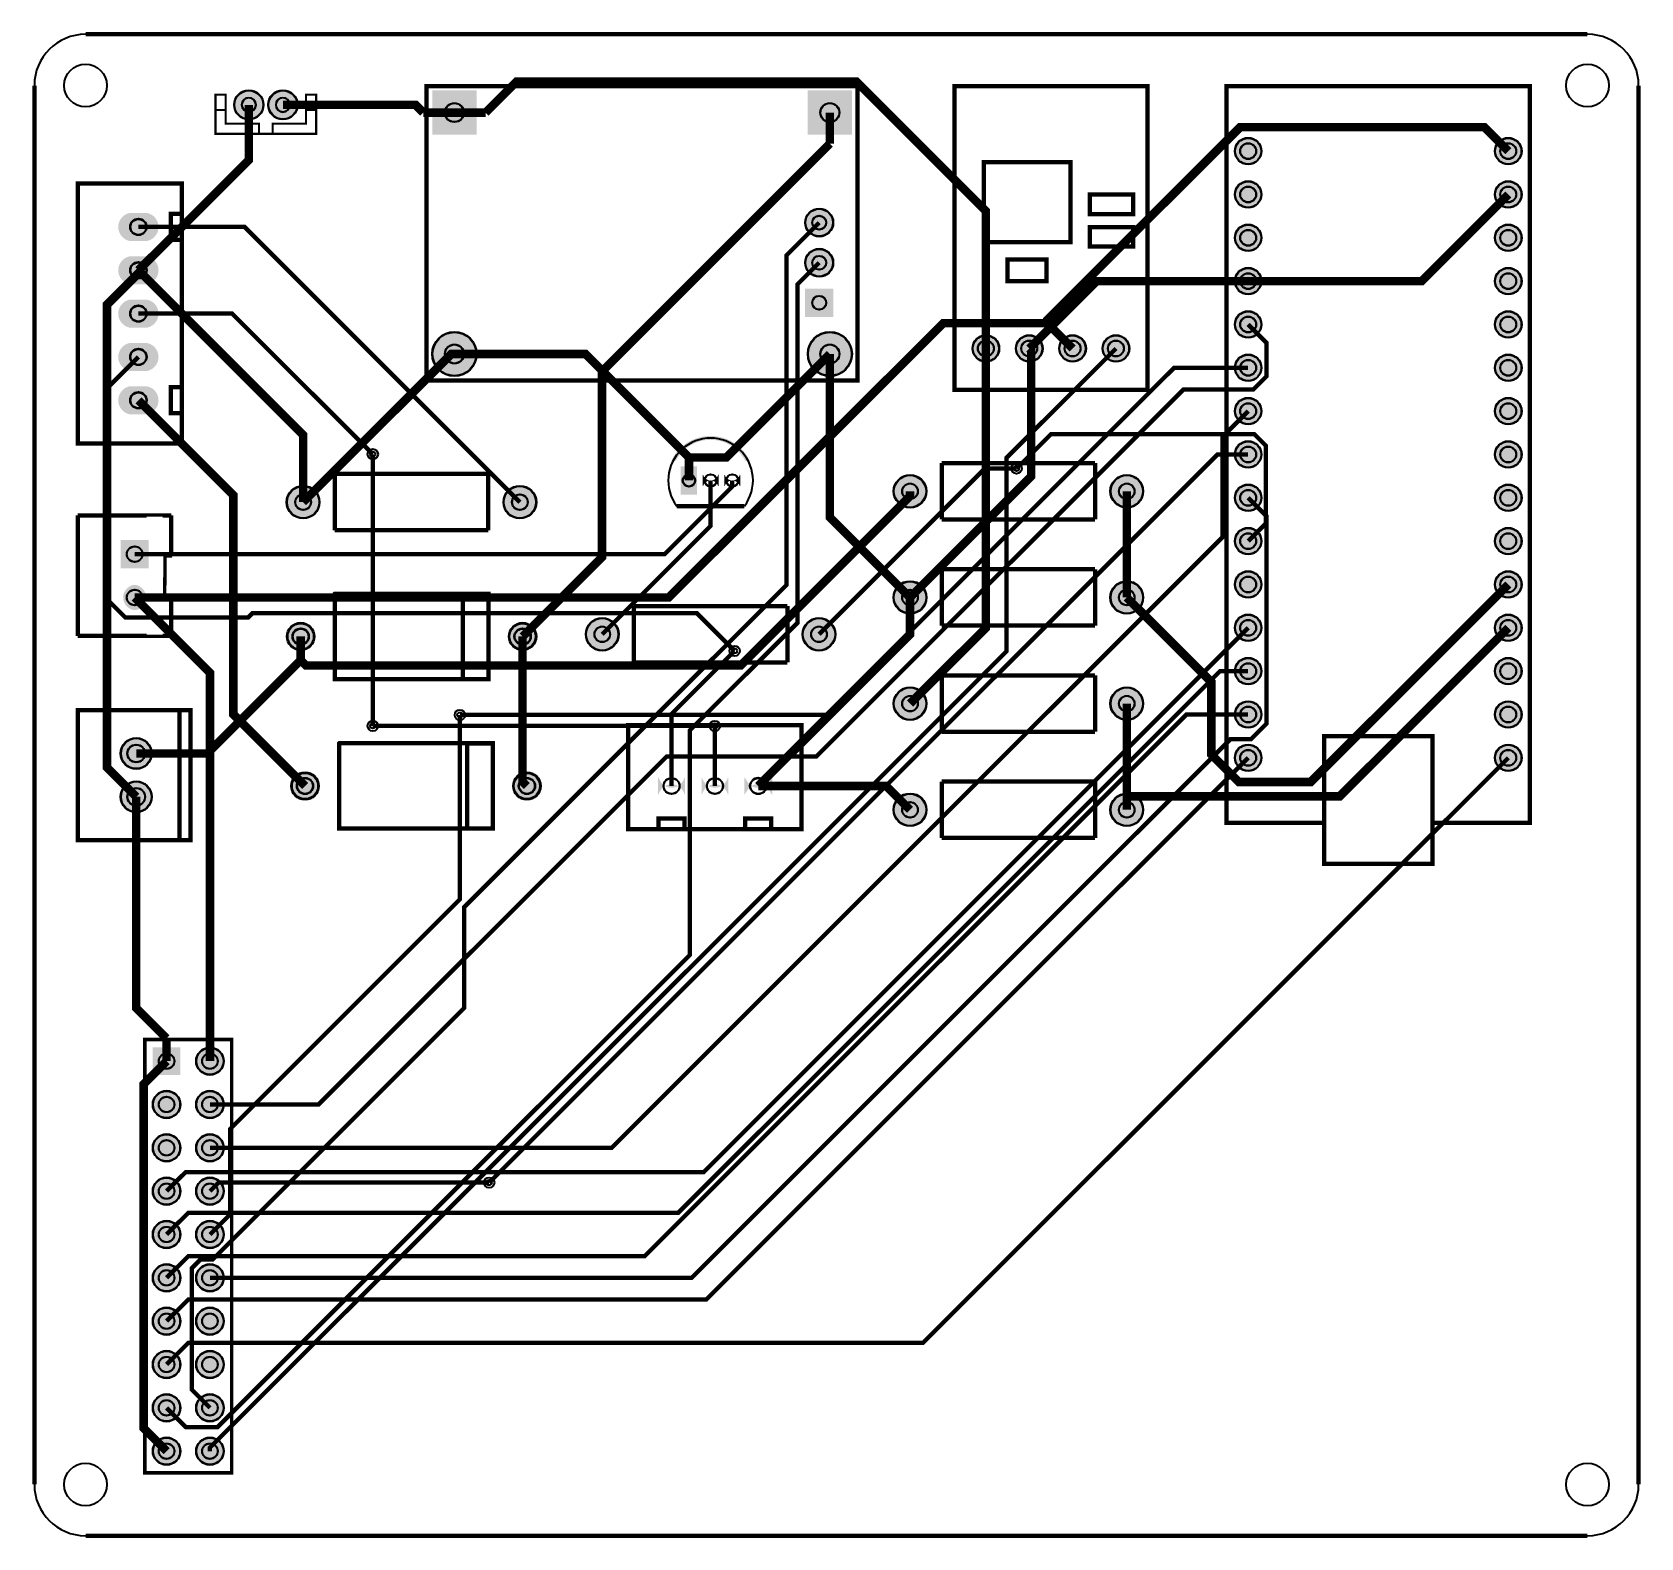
# Model space of a CAD drawing. Header units: millimetres. Extents: x -0.1 to 94.1, y -0.1 to 88.1.
import ezdxf

# ---------------------------------------------------------------- set-up
doc = ezdxf.new("R2010")
doc.units = ezdxf.units.MM
for name, color, linetype, true_color in [('BoardOutLine', 7, 'Continuous', 0xff00ff), ('BottomLayer', 7, 'Continuous', 0x0000ff), ('BottomSolderMaskLayer', 7, 'Continuous', 0xaa00ff), ('Document', 7, 'Continuous', 0xffffff), ('Hole', 7, 'Continuous', 0x222222), ('Multi-Layer', 7, 'Continuous', 0xc0c0c0), ('TopLayer', 7, 'Continuous', 0xff0000), ('TopSilkLayer', 7, 'Continuous', 0xffcc00), ('TopSolderMaskLayer', 7, 'Continuous', 0x800080)]:
    doc.layers.add(name, color=color, linetype=linetype, true_color=true_color)

msp = doc.modelspace()

# ---------------------------------------------------------------- hatches: boundary and pattern name
at = {"layer": 'BottomSolderMaskLayer'}
for points in [[(11.703, 83.866, 1), (13.43, 83.866, 1)], [(13.7, 83.866, 1), (15.427, 83.866, 1)], [(23.312, 84.714), (25.912, 84.714), (25.912, 82.113), (23.312, 82.113)], [(45.312, 84.714), (47.912, 84.714), (47.912, 82.113), (45.312, 82.113)], [(70.333, 81.153, 1), (71.908, 81.153, 1)], [(85.573, 81.153, 1), (87.148, 81.153, 1)], [(70.333, 78.613, 1), (71.908, 78.613, 1)], [(85.573, 78.613, 1), (87.148, 78.613, 1)], [(5.554, 75.895, -0.785398), (5.554, 77.521), (6.638, 77.521, -0.785398), (6.638, 75.895)], [(45.162, 76.963, 1), (46.812, 76.963, 1)], [(70.333, 76.073, 1), (71.908, 76.073, 1)], [(85.573, 76.073, 1), (87.148, 76.073, 1)], [(45.162, 74.613, 1), (46.812, 74.613, 1)], [(5.554, 73.355, -0.785398), (5.554, 74.981), (6.638, 74.981, -0.785398), (6.638, 73.355)], [(70.333, 73.533, 1), (71.908, 73.533, 1)], [(85.573, 73.533, 1), (87.148, 73.533, 1)], [(45.162, 73.089), (46.812, 73.089), (46.812, 71.438), (45.162, 71.438)], [(5.554, 70.815, -0.785398), (5.554, 72.441), (6.638, 72.441, -0.785398), (6.638, 70.815)], [(70.333, 70.993, 1), (71.908, 70.993, 1)], [(85.573, 70.993, 1), (87.148, 70.993, 1)], [(5.554, 68.275, -0.785398), (5.554, 69.901), (6.638, 69.901, -0.785398), (6.638, 68.275)], [(23.312, 69.263, 1), (25.913, 69.263, 1)], [(45.312, 69.263, 1), (47.913, 69.263, 1)], [(54.966, 69.586, 1), (56.541, 69.586, 1)], [(57.506, 69.586, 1), (59.081, 69.586, 1)], [(60.046, 69.586, 1), (61.621, 69.586, 1)], [(62.586, 69.586, 1), (64.161, 69.586, 1)], [(70.333, 68.453, 1), (71.908, 68.453, 1)], [(85.573, 68.453, 1), (87.148, 68.453, 1)], [(5.554, 65.735, -0.785398), (5.554, 67.361), (6.638, 67.361, -0.785398), (6.638, 65.735)], [(70.333, 65.913, 1), (71.908, 65.913, 1)], [(85.573, 65.913, 1), (87.148, 65.913, 1)], [(70.333, 63.373, 1), (71.908, 63.373, 1)], [(85.573, 63.373, 1), (87.148, 63.373, 1)], [(37.879, 62.675), (38.829, 62.675), (38.829, 61.024), (37.879, 61.024)], [(40.099, 62.21, -0.785398), (39.149, 62.21), (39.149, 61.488, -0.785398), (40.099, 61.488)], [(41.369, 62.21, -0.785398), (40.419, 62.21), (40.419, 61.488, -0.785398), (41.369, 61.488)], [(14.783, 60.579, 1), (16.713, 60.579, 1)], [(27.483, 60.579, 1), (29.413, 60.579, 1)], [(50.343, 61.214, 1), (52.273, 61.214, 1)], [(63.043, 61.214, 1), (64.973, 61.214, 1)], [(70.333, 60.833, 1), (71.908, 60.833, 1)], [(85.573, 60.833, 1), (87.148, 60.833, 1)], [(70.333, 58.293, 1), (71.908, 58.293, 1)], [(85.573, 58.293, 1), (87.148, 58.293, 1)], [(6.705, 58.357), (6.705, 56.706), (5.054, 56.706), (5.054, 58.357)], [(5.983, 55.716, -0.785398), (5.983, 54.265), (5.775, 54.265, -0.785398), (5.775, 55.716)], [(50.343, 54.991, 1), (52.273, 54.991, 1)], [(63.043, 54.991, 1), (64.973, 54.991, 1)], [(70.333, 55.753, 1), (71.908, 55.753, 1)], [(85.573, 55.753, 1), (87.148, 55.753, 1)], [(32.309, 52.832, 1), (34.239, 52.832, 1)], [(45.009, 52.832, 1), (46.939, 52.832, 1)], [(70.333, 53.213, 1), (71.908, 53.213, 1)], [(85.573, 53.213, 1), (87.148, 53.213, 1)], [(14.795, 52.705, 1), (16.417, 52.705, 1)], [(27.795, 52.705, 1), (29.417, 52.705, 1)], [(70.333, 50.673, 1), (71.908, 50.673, 1)], [(85.573, 50.673, 1), (87.148, 50.673, 1)], [(50.343, 48.768, 1), (52.273, 48.768, 1)], [(63.043, 48.768, 1), (64.973, 48.768, 1)], [(70.333, 48.133, 1), (71.908, 48.133, 1)], [(85.573, 48.133, 1), (87.148, 48.133, 1)], [(5.055, 45.847, 1), (6.883, 45.847, 1)], [(70.333, 45.593, 1), (71.908, 45.593, 1)], [(85.573, 45.593, 1), (87.148, 45.593, 1)], [(15.049, 43.942, 1), (16.671, 43.942, 1)], [(28.049, 43.942, 1), (29.671, 43.942, 1)], [(38.125, 44.46, -0.785398), (36.551, 44.46), (36.551, 43.424, -0.785398), (38.125, 43.424)], [(40.665, 44.46, -0.785398), (39.091, 44.46), (39.091, 43.424, -0.785398), (40.665, 43.424)], [(43.231, 44.47, -0.785398), (41.605, 44.47), (41.605, 43.414, -0.785398), (43.231, 43.414)], [(5.055, 43.307, 1), (6.883, 43.307, 1)], [(50.343, 42.545, 1), (52.273, 42.545, 1)], [(63.043, 42.545, 1), (64.973, 42.545, 1)], [(8.56, 28.626), (8.56, 27), (6.934, 27), (6.934, 28.626)], [(9.474, 27.813, 1), (11.1, 27.813, 1)], [(6.934, 25.273, 1), (8.56, 25.273, 1)], [(9.474, 25.273, 1), (11.1, 25.273, 1)], [(6.934, 22.733, 1), (8.56, 22.733, 1)], [(9.474, 22.733, 1), (11.1, 22.733, 1)], [(6.934, 20.193, 1), (8.56, 20.193, 1)], [(9.474, 20.193, 1), (11.1, 20.193, 1)], [(6.934, 17.653, 1), (8.56, 17.653, 1)], [(9.474, 17.653, 1), (11.1, 17.653, 1)], [(6.934, 15.113, 1), (8.56, 15.113, 1)], [(9.474, 15.113, 1), (11.1, 15.113, 1)], [(6.934, 12.573, 1), (8.56, 12.573, 1)], [(9.474, 12.573, 1), (11.1, 12.573, 1)], [(6.934, 10.033, 1), (8.56, 10.033, 1)], [(9.474, 10.033, 1), (11.1, 10.033, 1)], [(6.934, 7.493, 1), (8.56, 7.493, 1)], [(9.474, 7.493, 1), (11.1, 7.493, 1)], [(6.934, 4.953, 1), (8.56, 4.953, 1)], [(9.474, 4.953, 1), (11.1, 4.953, 1)]]:
    msp.add_hatch(color=256, dxfattribs=at).paths.add_polyline_path(points)
at = {"layer": 'Document'}
for points in [[(37.334, 63.009), (37.588, 63.009), (37.621, 63.07), (37.657, 63.129), (37.693, 63.188), (37.732, 63.245), (37.773, 63.302), (37.815, 63.356), (37.858, 63.41), (37.904, 63.462), (37.95, 63.513), (37.999, 63.563), (38.049, 63.611), (38.1, 63.658), (38.152, 63.702), (38.206, 63.746), (38.262, 63.788), (38.318, 63.828), (38.376, 63.866), (38.434, 63.902), (38.494, 63.937), (38.555, 63.97), (38.617, 64.001), (38.68, 64.031), (38.743, 64.058), (38.808, 64.083), (38.873, 64.107), (38.938, 64.128), (39.005, 64.148), (39.072, 64.165), (39.139, 64.181), (39.207, 64.194), (39.275, 64.206), (39.344, 64.215), (39.413, 64.222), (39.482, 64.227), (39.551, 64.231), (39.62, 64.232), (39.689, 64.231), (39.758, 64.227), (39.827, 64.222), (39.896, 64.215), (39.965, 64.206), (40.033, 64.194), (40.101, 64.181), (40.168, 64.165), (40.235, 64.148), (40.302, 64.128), (40.368, 64.107), (40.433, 64.083), (40.497, 64.058), (40.561, 64.031), (40.623, 64.001), (40.685, 63.97), (40.746, 63.937), (40.806, 63.902), (40.865, 63.866), (40.922, 63.828), (40.979, 63.788), (41.034, 63.746), (41.088, 63.702), (41.14, 63.658), (41.192, 63.611), (41.241, 63.563), (41.29, 63.513), (41.337, 63.462), (41.382, 63.41), (41.426, 63.356), (41.468, 63.302), (41.508, 63.245), (41.547, 63.188), (41.584, 63.129), (41.619, 63.07), (41.652, 63.009), (41.906, 63.009), (41.779, 63.263), (41.74, 63.324), (41.698, 63.384), (41.656, 63.442), (41.611, 63.499), (41.565, 63.555), (41.517, 63.61), (41.468, 63.663), (41.417, 63.715), (41.365, 63.766), (41.312, 63.814), (41.257, 63.862), (41.2, 63.908), (41.143, 63.952), (41.084, 63.994), (41.024, 64.035), (40.963, 64.074), (40.901, 64.111), (40.838, 64.147), (40.773, 64.181), (40.708, 64.212), (40.642, 64.242), (40.575, 64.271), (40.508, 64.297), (40.439, 64.321), (40.37, 64.343), (40.301, 64.364), (40.231, 64.382), (40.16, 64.398), (40.089, 64.413), (40.017, 64.425), (39.946, 64.435), (39.874, 64.444), (39.801, 64.45), (39.729, 64.454), (39.656, 64.456), (39.584, 64.456), (39.511, 64.454), (39.439, 64.45), (39.367, 64.444), (39.295, 64.435), (39.223, 64.425), (39.151, 64.413), (39.08, 64.398), (39.01, 64.382), (38.939, 64.364), (38.87, 64.343), (38.801, 64.321), (38.732, 64.297), (38.665, 64.271), (38.598, 64.242), (38.532, 64.212), (38.467, 64.181), (38.403, 64.147), (38.339, 64.111), (38.277, 64.074), (38.216, 64.035), (38.156, 63.994), (38.097, 63.952), (38.04, 63.908), (37.984, 63.862), (37.929, 63.814), (37.875, 63.766), (37.823, 63.715), (37.772, 63.663), (37.723, 63.61), (37.675, 63.555), (37.629, 63.499), (37.585, 63.442), (37.542, 63.384), (37.501, 63.324), (37.461, 63.263)], [(37.719, 60.452), (41.529, 60.452), (41.529, 60.198), (37.719, 60.198)]]:
    msp.add_hatch(color=256, dxfattribs=at).paths.add_polyline_path(points)
at = {"layer": 'Multi-Layer'}
for points in [[(11.728, 83.866, 1), (13.405, 83.866, 1)], [(13.725, 83.866, 1), (15.401, 83.866, 1)], [(23.337, 84.688), (25.887, 84.688), (25.887, 82.138), (23.337, 82.138)], [(45.337, 84.688), (47.887, 84.688), (47.887, 82.138), (45.337, 82.138)], [(70.358, 81.153, 1), (71.882, 81.153, 1)], [(85.598, 81.153, 1), (87.122, 81.153, 1)], [(70.358, 78.613, 1), (71.882, 78.613, 1)], [(85.598, 78.613, 1), (87.122, 78.613, 1)], [(5.588, 75.946, -0.785398), (5.588, 77.47), (6.604, 77.47, -0.785398), (6.604, 75.946)], [(45.187, 76.963, 1), (46.787, 76.963, 1)], [(70.358, 76.073, 1), (71.882, 76.073, 1)], [(85.598, 76.073, 1), (87.122, 76.073, 1)], [(45.187, 74.613, 1), (46.787, 74.613, 1)], [(5.588, 73.406, -0.785398), (5.588, 74.93), (6.604, 74.93, -0.785398), (6.604, 73.406)], [(70.358, 73.533, 1), (71.882, 73.533, 1)], [(85.598, 73.533, 1), (87.122, 73.533, 1)], [(45.187, 73.063), (46.787, 73.063), (46.787, 71.463), (45.187, 71.463)], [(5.588, 70.866, -0.785398), (5.588, 72.39), (6.604, 72.39, -0.785398), (6.604, 70.866)], [(70.358, 70.993, 1), (71.882, 70.993, 1)], [(85.598, 70.993, 1), (87.122, 70.993, 1)], [(5.588, 68.326, -0.785398), (5.588, 69.85), (6.604, 69.85, -0.785398), (6.604, 68.326)], [(23.337, 69.263, 1), (25.887, 69.263, 1)], [(45.337, 69.263, 1), (47.887, 69.263, 1)], [(54.991, 69.586, 1), (56.515, 69.586, 1)], [(57.531, 69.586, 1), (59.055, 69.586, 1)], [(60.071, 69.586, 1), (61.595, 69.586, 1)], [(62.611, 69.586, 1), (64.135, 69.586, 1)], [(70.358, 68.453, 1), (71.882, 68.453, 1)], [(85.598, 68.453, 1), (87.122, 68.453, 1)], [(5.588, 65.786, -0.785398), (5.588, 67.31), (6.604, 67.31, -0.785398), (6.604, 65.786)], [(70.358, 65.913, 1), (71.882, 65.913, 1)], [(85.598, 65.913, 1), (87.122, 65.913, 1)], [(70.358, 63.373, 1), (71.882, 63.373, 1)], [(85.598, 63.373, 1), (87.122, 63.373, 1)], [(37.904, 62.649), (38.804, 62.649), (38.804, 61.049), (37.904, 61.049)], [(14.808, 60.579, 1), (16.688, 60.579, 1)], [(27.508, 60.579, 1), (29.388, 60.579, 1)], [(40.074, 62.199, -0.785398), (39.174, 62.199), (39.174, 61.499, -0.785398), (40.074, 61.499)], [(41.344, 62.199, -0.785398), (40.444, 62.199), (40.444, 61.499, -0.785398), (41.344, 61.499)], [(50.368, 61.214, 1), (52.248, 61.214, 1)], [(63.068, 61.214, 1), (64.948, 61.214, 1)], [(70.358, 60.833, 1), (71.882, 60.833, 1)], [(85.598, 60.833, 1), (87.122, 60.833, 1)], [(70.358, 58.293, 1), (71.882, 58.293, 1)], [(85.598, 58.293, 1), (87.122, 58.293, 1)], [(6.679, 58.331), (6.679, 56.731), (5.079, 56.731), (5.079, 58.331)], [(5.979, 55.691, -0.785398), (5.979, 54.291), (5.779, 54.291, -0.785398), (5.779, 55.691)], [(50.368, 54.991, 1), (52.248, 54.991, 1)], [(63.068, 54.991, 1), (64.948, 54.991, 1)], [(70.358, 55.753, 1), (71.882, 55.753, 1)], [(85.598, 55.753, 1), (87.122, 55.753, 1)], [(32.334, 52.832, 1), (34.214, 52.832, 1)], [(45.034, 52.832, 1), (46.914, 52.832, 1)], [(70.358, 53.213, 1), (71.882, 53.213, 1)], [(85.598, 53.213, 1), (87.122, 53.213, 1)], [(14.846, 52.705, 1), (16.366, 52.705, 1)], [(27.846, 52.705, 1), (29.366, 52.705, 1)], [(70.358, 50.673, 1), (71.882, 50.673, 1)], [(85.598, 50.673, 1), (87.122, 50.673, 1)], [(50.368, 48.768, 1), (52.248, 48.768, 1)], [(63.068, 48.768, 1), (64.948, 48.768, 1)], [(70.358, 48.133, 1), (71.882, 48.133, 1)], [(85.598, 48.133, 1), (87.122, 48.133, 1)], [(5.08, 45.847, 1), (6.858, 45.847, 1)], [(70.358, 45.593, 1), (71.882, 45.593, 1)], [(85.598, 45.593, 1), (87.122, 45.593, 1)], [(15.1, 43.942, 1), (16.62, 43.942, 1)], [(28.1, 43.942, 1), (29.62, 43.942, 1)], [(38.1, 44.45, -0.785398), (36.576, 44.45), (36.576, 43.434, -0.785398), (38.1, 43.434)], [(40.64, 44.45, -0.785398), (39.116, 44.45), (39.116, 43.434, -0.785398), (40.64, 43.434)], [(43.18, 44.45, -0.785398), (41.656, 44.45), (41.656, 43.434, -0.785398), (43.18, 43.434)], [(5.08, 43.307, 1), (6.858, 43.307, 1)], [(50.368, 42.545, 1), (52.248, 42.545, 1)], [(63.068, 42.545, 1), (64.948, 42.545, 1)], [(8.534, 28.6), (8.534, 27.026), (6.96, 27.026), (6.96, 28.6)], [(9.5, 27.813, 1), (11.074, 27.813, 1)], [(6.96, 25.273, 1), (8.534, 25.273, 1)], [(9.5, 25.273, 1), (11.074, 25.273, 1)], [(6.96, 22.733, 1), (8.534, 22.733, 1)], [(9.5, 22.733, 1), (11.074, 22.733, 1)], [(6.96, 20.193, 1), (8.534, 20.193, 1)], [(9.5, 20.193, 1), (11.074, 20.193, 1)], [(6.96, 17.653, 1), (8.534, 17.653, 1)], [(9.5, 17.653, 1), (11.074, 17.653, 1)], [(6.96, 15.113, 1), (8.534, 15.113, 1)], [(9.5, 15.113, 1), (11.074, 15.113, 1)], [(6.96, 12.573, 1), (8.534, 12.573, 1)], [(9.5, 12.573, 1), (11.074, 12.573, 1)], [(6.96, 10.033, 1), (8.534, 10.033, 1)], [(9.5, 10.033, 1), (11.074, 10.033, 1)], [(6.96, 7.493, 1), (8.534, 7.493, 1)], [(9.5, 7.493, 1), (11.074, 7.493, 1)], [(6.96, 4.953, 1), (8.534, 4.953, 1)], [(9.5, 4.953, 1), (11.074, 4.953, 1)]]:
    msp.add_hatch(color=256, dxfattribs=at).paths.add_polyline_path(points)
at = {"layer": 'TopSolderMaskLayer'}
for points in [[(11.703, 83.866, 1), (13.43, 83.866, 1)], [(13.7, 83.866, 1), (15.427, 83.866, 1)], [(23.312, 84.714), (25.912, 84.714), (25.912, 82.113), (23.312, 82.113)], [(45.312, 84.714), (47.912, 84.714), (47.912, 82.113), (45.312, 82.113)], [(70.333, 81.153, 1), (71.908, 81.153, 1)], [(85.573, 81.153, 1), (87.148, 81.153, 1)], [(70.333, 78.613, 1), (71.908, 78.613, 1)], [(85.573, 78.613, 1), (87.148, 78.613, 1)], [(5.554, 75.895, -0.785398), (5.554, 77.521), (6.638, 77.521, -0.785398), (6.638, 75.895)], [(45.162, 76.963, 1), (46.812, 76.963, 1)], [(70.333, 76.073, 1), (71.908, 76.073, 1)], [(85.573, 76.073, 1), (87.148, 76.073, 1)], [(45.162, 74.613, 1), (46.812, 74.613, 1)], [(5.554, 73.355, -0.785398), (5.554, 74.981), (6.638, 74.981, -0.785398), (6.638, 73.355)], [(70.333, 73.533, 1), (71.908, 73.533, 1)], [(85.573, 73.533, 1), (87.148, 73.533, 1)], [(45.162, 73.089), (46.812, 73.089), (46.812, 71.438), (45.162, 71.438)], [(5.554, 70.815, -0.785398), (5.554, 72.441), (6.638, 72.441, -0.785398), (6.638, 70.815)], [(70.333, 70.993, 1), (71.908, 70.993, 1)], [(85.573, 70.993, 1), (87.148, 70.993, 1)], [(5.554, 68.275, -0.785398), (5.554, 69.901), (6.638, 69.901, -0.785398), (6.638, 68.275)], [(23.312, 69.263, 1), (25.913, 69.263, 1)], [(45.312, 69.263, 1), (47.913, 69.263, 1)], [(54.966, 69.586, 1), (56.541, 69.586, 1)], [(57.506, 69.586, 1), (59.081, 69.586, 1)], [(60.046, 69.586, 1), (61.621, 69.586, 1)], [(62.586, 69.586, 1), (64.161, 69.586, 1)], [(70.333, 68.453, 1), (71.908, 68.453, 1)], [(85.573, 68.453, 1), (87.148, 68.453, 1)], [(5.554, 65.735, -0.785398), (5.554, 67.361), (6.638, 67.361, -0.785398), (6.638, 65.735)], [(70.333, 65.913, 1), (71.908, 65.913, 1)], [(85.573, 65.913, 1), (87.148, 65.913, 1)], [(70.333, 63.373, 1), (71.908, 63.373, 1)], [(85.573, 63.373, 1), (87.148, 63.373, 1)], [(37.879, 62.675), (38.829, 62.675), (38.829, 61.024), (37.879, 61.024)], [(40.099, 62.21, -0.785398), (39.149, 62.21), (39.149, 61.488, -0.785398), (40.099, 61.488)], [(41.369, 62.21, -0.785398), (40.419, 62.21), (40.419, 61.488, -0.785398), (41.369, 61.488)], [(14.783, 60.579, 1), (16.713, 60.579, 1)], [(27.483, 60.579, 1), (29.413, 60.579, 1)], [(50.343, 61.214, 1), (52.273, 61.214, 1)], [(63.043, 61.214, 1), (64.973, 61.214, 1)], [(70.333, 60.833, 1), (71.908, 60.833, 1)], [(85.573, 60.833, 1), (87.148, 60.833, 1)], [(70.333, 58.293, 1), (71.908, 58.293, 1)], [(85.573, 58.293, 1), (87.148, 58.293, 1)], [(6.705, 58.357), (6.705, 56.706), (5.054, 56.706), (5.054, 58.357)], [(5.983, 55.716, -0.785398), (5.983, 54.265), (5.775, 54.265, -0.785398), (5.775, 55.716)], [(50.343, 54.991, 1), (52.273, 54.991, 1)], [(63.043, 54.991, 1), (64.973, 54.991, 1)], [(70.333, 55.753, 1), (71.908, 55.753, 1)], [(85.573, 55.753, 1), (87.148, 55.753, 1)], [(32.309, 52.832, 1), (34.239, 52.832, 1)], [(45.009, 52.832, 1), (46.939, 52.832, 1)], [(70.333, 53.213, 1), (71.908, 53.213, 1)], [(85.573, 53.213, 1), (87.148, 53.213, 1)], [(14.795, 52.705, 1), (16.417, 52.705, 1)], [(27.795, 52.705, 1), (29.417, 52.705, 1)], [(70.333, 50.673, 1), (71.908, 50.673, 1)], [(85.573, 50.673, 1), (87.148, 50.673, 1)], [(50.343, 48.768, 1), (52.273, 48.768, 1)], [(63.043, 48.768, 1), (64.973, 48.768, 1)], [(70.333, 48.133, 1), (71.908, 48.133, 1)], [(85.573, 48.133, 1), (87.148, 48.133, 1)], [(5.055, 45.847, 1), (6.883, 45.847, 1)], [(70.333, 45.593, 1), (71.908, 45.593, 1)], [(85.573, 45.593, 1), (87.148, 45.593, 1)], [(15.049, 43.942, 1), (16.671, 43.942, 1)], [(28.049, 43.942, 1), (29.671, 43.942, 1)], [(38.125, 44.46, -0.785398), (36.551, 44.46), (36.551, 43.424, -0.785398), (38.125, 43.424)], [(40.665, 44.46, -0.785398), (39.091, 44.46), (39.091, 43.424, -0.785398), (40.665, 43.424)], [(43.231, 44.47, -0.785398), (41.605, 44.47), (41.605, 43.414, -0.785398), (43.231, 43.414)], [(5.055, 43.307, 1), (6.883, 43.307, 1)], [(50.343, 42.545, 1), (52.273, 42.545, 1)], [(63.043, 42.545, 1), (64.973, 42.545, 1)], [(8.56, 28.626), (8.56, 27), (6.934, 27), (6.934, 28.626)], [(9.474, 27.813, 1), (11.1, 27.813, 1)], [(6.934, 25.273, 1), (8.56, 25.273, 1)], [(9.474, 25.273, 1), (11.1, 25.273, 1)], [(6.934, 22.733, 1), (8.56, 22.733, 1)], [(9.474, 22.733, 1), (11.1, 22.733, 1)], [(6.934, 20.193, 1), (8.56, 20.193, 1)], [(9.474, 20.193, 1), (11.1, 20.193, 1)], [(6.934, 17.653, 1), (8.56, 17.653, 1)], [(9.474, 17.653, 1), (11.1, 17.653, 1)], [(6.934, 15.113, 1), (8.56, 15.113, 1)], [(9.474, 15.113, 1), (11.1, 15.113, 1)], [(6.934, 12.573, 1), (8.56, 12.573, 1)], [(9.474, 12.573, 1), (11.1, 12.573, 1)], [(6.934, 10.033, 1), (8.56, 10.033, 1)], [(9.474, 10.033, 1), (11.1, 10.033, 1)], [(6.934, 7.493, 1), (8.56, 7.493, 1)], [(9.474, 7.493, 1), (11.1, 7.493, 1)], [(6.934, 4.953, 1), (8.56, 4.953, 1)], [(9.474, 4.953, 1), (11.1, 4.953, 1)]]:
    msp.add_hatch(color=256, dxfattribs=at).paths.add_polyline_path(points)

# ---------------------------------------------------------------- linework, layer by layer
at = {"layer": 'BoardOutLine', "const_width": 0.254}
for points in [[(3, 88), (91, 88)], [(0, 3), (0, 85)], [(94, 85), (94, 3)], [(91, 0), (3, 0)]]:
    msp.add_lwpolyline(points, dxfattribs=at)
at = {"layer": 'BoardOutLine'}
for centre, start, end in [((3, 85), 90, 180), ((91, 85), 360, 90), ((3, 3), 180, 270), ((91, 3), 270, 0)]:
    msp.add_arc(centre, 3, start, end, dxfattribs=at)
at = {"layer": 'BottomLayer'}
for points, const_width in [([(26.437, 83.413), (28.263, 85.239), (48.163, 85.239), (55.753, 77.649), (55.753, 69.586)], 0.5), ([(6.096, 74.168), (12.567, 80.639), (12.567, 83.866)], 0.5), ([(24.612, 83.413), (26.437, 83.413)], 0.5), ([(46.612, 83.413), (46.612, 81.588)], 0.5), ([(28.606, 52.705), (33.258, 57.357), (33.258, 68.233), (46.612, 81.588)], 0.5), ([(10.287, 7.493), (9.22, 8.56), (9.22, 15.67), (9.729, 16.18), (10.44, 16.18), (25.177, 30.917), (25.177, 36.833), (44.078, 55.735), (44.078, 75.054), (45.987, 76.963)], 0.254), ([(45.987, 74.613), (44.716, 73.342), (44.716, 53.509), (38.406, 47.199), (38.406, 34.038), (10.736, 6.367), (8.873, 6.367), (7.747, 7.493)], 0.254), ([(6.184, 74.08), (4.252, 72.149), (4.252, 45.024), (5.969, 43.307)], 0.5), ([(6.184, 74.08), (6.096, 74.168)], 0.5), ([(15.748, 60.579), (15.748, 64.516), (6.184, 74.08)], 0.5), ([(58.293, 69.586), (62.24, 73.533), (71.12, 73.533)], 0.5), ([(51.308, 48.768), (55.753, 53.213), (55.753, 69.586)], 0.5), ([(63.373, 69.586), (56.969, 63.182), (56.969, 51.842), (10.287, 5.16), (10.287, 4.953)], 0.254), ([(15.748, 60.579), (24.432, 69.263), (24.612, 69.263)], 0.5), ([(46.612, 69.263), (46.612, 59.687), (51.308, 54.991)], 0.5), ([(6.096, 66.548), (11.658, 60.986), (11.658, 48.144), (15.86, 43.942)], 0.5), ([(57.553, 62.551), (59.564, 64.562), (71.487, 64.562), (72.161, 63.888), (72.161, 59.334), (71.12, 58.293)], 0.254), ([(19.831, 47.465), (19.831, 63.391)], 0.254), ([(71.12, 63.373), (69.326, 63.373), (26.647, 20.695)], 0.254), ([(33.274, 52.832), (39.624, 59.182), (39.624, 61.849)], 0.254), ([(64.008, 54.991), (68.958, 50.042), (68.958, 45.787), (70.566, 44.178), (74.785, 44.178), (86.36, 55.753)], 0.5), ([(10.287, 27.813), (10.287, 50.583), (5.879, 54.991)], 0.5), ([(42.418, 43.942), (51.308, 52.832), (51.308, 54.991)], 0.5), ([(28.86, 43.942), (28.606, 44.196), (28.606, 52.705)], 0.5), ([(64.008, 43.337), (76.484, 43.337), (86.36, 53.213)], 0.5), ([(41.027, 51.859), (37.338, 48.169), (37.338, 43.942)], 0.254), ([(64.008, 43.337), (64.008, 48.768)], 0.5), ([(10.287, 17.653), (11.47, 18.836), (11.47, 23.838), (24.935, 37.303), (24.935, 48.104)], 0.254), ([(39.878, 43.942), (39.878, 47.465)], 0.254), ([(5.969, 43.307), (5.969, 30.929), (7.747, 29.151)], 0.5), ([(64.008, 42.545), (64.008, 43.337)], 0.5), ([(7.747, 27.813), (7.747, 29.151)], 0.5), ([(7.747, 4.953), (6.4, 6.301), (6.4, 26.466), (7.747, 27.813)], 0.5)]:
    msp.add_lwpolyline(points, dxfattribs=dict(at, const_width=const_width))
at = {"layer": 'BottomSolderMaskLayer'}
for points in [[(12.569, 84.285), (12.564, 84.285)], [(14.566, 84.285), (14.561, 84.285)], [(12.569, 83.447), (12.564, 83.447)], [(14.566, 83.447), (14.561, 83.447)]]:
    msp.add_lwpolyline(points, close=True, dxfattribs=at)
for centre, radius in [((12.567, 83.866), 0.864), ((14.563, 83.866), 0.864), ((24.612, 83.413), 0.561), ((46.612, 83.413), 0.561), ((71.12, 81.153), 0.787), ((71.12, 81.153), 0.472), ((86.36, 81.153), 0.787), ((86.36, 81.153), 0.472), ((71.12, 78.613), 0.787), ((86.36, 78.613), 0.787), ((71.12, 78.613), 0.472), ((86.36, 78.613), 0.472), ((45.987, 76.963), 0.825), ((45.987, 76.963), 0.413), ((6.096, 76.708), 0.488), ((71.12, 76.073), 0.787), ((71.12, 76.073), 0.472), ((86.36, 76.073), 0.787), ((86.36, 76.073), 0.472), ((45.987, 74.613), 0.825), ((6.096, 74.168), 0.488), ((45.987, 74.613), 0.413), ((71.12, 73.533), 0.787), ((71.12, 73.533), 0.472), ((86.36, 73.533), 0.787), ((86.36, 73.533), 0.472), ((45.987, 72.263), 0.413), ((6.096, 71.628), 0.488), ((71.12, 70.993), 0.787), ((86.36, 70.993), 0.787), ((71.12, 70.993), 0.472), ((86.36, 70.993), 0.472), ((24.612, 69.263), 1.3), ((24.612, 69.263), 0.561), ((46.612, 69.263), 1.3), ((46.612, 69.263), 0.561), ((55.753, 69.586), 0.787), ((55.753, 69.586), 0.472), ((58.293, 69.586), 0.787), ((58.293, 69.586), 0.472), ((60.833, 69.586), 0.787), ((60.833, 69.586), 0.472), ((63.373, 69.586), 0.787), ((63.373, 69.586), 0.472), ((6.096, 69.088), 0.488), ((71.12, 68.453), 0.787), ((71.12, 68.453), 0.472), ((86.36, 68.453), 0.787), ((86.36, 68.453), 0.472), ((6.096, 66.548), 0.488), ((71.12, 65.913), 0.787), ((71.12, 65.913), 0.472), ((86.36, 65.913), 0.787), ((86.36, 65.913), 0.472), ((71.12, 63.373), 0.787), ((86.36, 63.373), 0.787), ((71.12, 63.373), 0.472), ((86.36, 63.373), 0.472), ((38.354, 61.849), 0.37), ((39.624, 61.849), 0.37), ((40.894, 61.849), 0.37), ((15.748, 60.579), 0.965), ((28.448, 60.579), 0.965), ((51.308, 61.214), 0.965), ((51.308, 61.214), 0.462), ((64.008, 61.214), 0.965), ((64.008, 61.214), 0.462), ((71.12, 60.833), 0.787), ((71.12, 60.833), 0.472), ((86.36, 60.833), 0.787), ((86.36, 60.833), 0.472), ((15.748, 60.579), 0.462), ((28.448, 60.579), 0.462), ((71.12, 58.293), 0.787), ((71.12, 58.293), 0.472), ((86.36, 58.293), 0.787), ((86.36, 58.293), 0.472), ((5.879, 57.531), 0.464), ((51.308, 54.991), 0.965), ((64.008, 54.991), 0.965), ((71.12, 55.753), 0.787), ((71.12, 55.753), 0.472), ((86.36, 55.753), 0.787), ((86.36, 55.753), 0.472), ((5.879, 54.991), 0.466), ((51.308, 54.991), 0.462), ((64.008, 54.991), 0.462), ((33.274, 52.832), 0.965), ((45.974, 52.832), 0.965), ((71.12, 53.213), 0.787), ((86.36, 53.213), 0.787), ((15.606, 52.705), 0.811), ((15.606, 52.705), 0.485), ((28.606, 52.705), 0.811), ((28.606, 52.705), 0.485), ((33.274, 52.832), 0.462), ((45.974, 52.832), 0.462), ((71.12, 53.213), 0.472), ((86.36, 53.213), 0.472), ((71.12, 50.673), 0.787), ((71.12, 50.673), 0.472), ((86.36, 50.673), 0.787), ((86.36, 50.673), 0.472), ((51.308, 48.768), 0.965), ((51.308, 48.768), 0.462), ((64.008, 48.768), 0.965), ((64.008, 48.768), 0.462), ((71.12, 48.133), 0.787), ((71.12, 48.133), 0.472), ((86.36, 48.133), 0.787), ((86.36, 48.133), 0.472), ((5.969, 45.847), 0.914), ((5.969, 45.847), 0.523), ((71.12, 45.593), 0.787), ((86.36, 45.593), 0.787), ((71.12, 45.593), 0.472), ((86.36, 45.593), 0.472), ((15.86, 43.942), 0.811), ((15.86, 43.942), 0.485), ((28.86, 43.942), 0.811), ((28.86, 43.942), 0.485), ((37.338, 43.942), 0.472), ((39.878, 43.942), 0.472), ((42.418, 43.942), 0.488), ((5.969, 43.307), 0.914), ((5.969, 43.307), 0.523), ((51.308, 42.545), 0.965), ((64.008, 42.545), 0.965), ((51.308, 42.545), 0.462), ((64.008, 42.545), 0.462), ((10.287, 27.813), 0.813), ((7.747, 27.813), 0.459), ((10.287, 27.813), 0.459), ((7.747, 25.273), 0.813), ((7.747, 25.273), 0.459), ((10.287, 25.273), 0.813), ((10.287, 25.273), 0.459), ((7.747, 22.733), 0.813), ((7.747, 22.733), 0.459), ((10.287, 22.733), 0.813), ((10.287, 22.733), 0.459), ((7.747, 20.193), 0.813), ((10.287, 20.193), 0.813), ((7.747, 20.193), 0.459), ((10.287, 20.193), 0.459), ((7.747, 17.653), 0.813), ((7.747, 17.653), 0.459), ((10.287, 17.653), 0.813), ((10.287, 17.653), 0.459), ((7.747, 15.113), 0.813), ((7.747, 15.113), 0.459), ((10.287, 15.113), 0.813), ((10.287, 15.113), 0.459), ((7.747, 12.573), 0.813), ((10.287, 12.573), 0.813), ((7.747, 12.573), 0.459), ((10.287, 12.573), 0.459), ((7.747, 10.033), 0.813), ((7.747, 10.033), 0.459), ((10.287, 10.033), 0.813), ((10.287, 10.033), 0.459), ((7.747, 7.493), 0.813), ((7.747, 7.493), 0.459), ((10.287, 7.493), 0.813), ((10.287, 7.493), 0.459), ((7.747, 4.953), 0.813), ((10.287, 4.953), 0.813), ((7.747, 4.953), 0.459), ((10.287, 4.953), 0.459)]:
    msp.add_circle(centre, radius, dxfattribs=at)
for centre, start, end in [((12.564, 83.866), 90, 270), ((12.569, 83.866), 270, 90), ((14.561, 83.866), 90, 270), ((14.566, 83.866), 270, 90)]:
    msp.add_arc(centre, 0.419, start, end, dxfattribs=at)
at = {"layer": 'Hole'}
for centre in [(19.831, 63.391), (57.553, 62.551), (41.027, 51.859), (24.935, 48.104), (19.831, 47.465), (39.878, 47.465), (26.647, 20.695)]:
    msp.add_circle(centre, 0.153, dxfattribs=at)
at = {"layer": 'Multi-Layer'}
for points in [[(12.569, 84.272), (12.564, 84.272)], [(14.566, 84.272), (14.561, 84.272)], [(12.569, 83.459), (12.564, 83.459)], [(14.566, 83.459), (14.561, 83.459)]]:
    msp.add_lwpolyline(points, close=True, dxfattribs=at)
for centre, radius in [((3, 85), 1.25), ((91, 85), 1.25), ((12.567, 83.866), 0.838), ((14.563, 83.866), 0.838), ((24.612, 83.413), 0.55), ((46.612, 83.413), 0.55), ((71.12, 81.153), 0.762), ((71.12, 81.153), 0.457), ((86.36, 81.153), 0.762), ((86.36, 81.153), 0.457), ((71.12, 78.613), 0.762), ((86.36, 78.613), 0.762), ((71.12, 78.613), 0.457), ((86.36, 78.613), 0.457), ((45.987, 76.963), 0.8), ((45.987, 76.963), 0.4), ((6.096, 76.708), 0.457), ((71.12, 76.073), 0.762), ((71.12, 76.073), 0.457), ((86.36, 76.073), 0.762), ((86.36, 76.073), 0.457), ((45.987, 74.613), 0.8), ((6.096, 74.168), 0.457), ((45.987, 74.613), 0.4), ((71.12, 73.533), 0.762), ((71.12, 73.533), 0.457), ((86.36, 73.533), 0.762), ((86.36, 73.533), 0.457), ((45.987, 72.263), 0.4), ((6.096, 71.628), 0.457), ((71.12, 70.993), 0.762), ((86.36, 70.993), 0.762), ((71.12, 70.993), 0.457), ((86.36, 70.993), 0.457), ((24.612, 69.263), 1.275), ((24.612, 69.263), 0.55), ((46.612, 69.263), 1.275), ((46.612, 69.263), 0.55), ((55.753, 69.586), 0.762), ((55.753, 69.586), 0.457), ((58.293, 69.586), 0.762), ((58.293, 69.586), 0.457), ((60.833, 69.586), 0.762), ((60.833, 69.586), 0.457), ((63.373, 69.586), 0.762), ((63.373, 69.586), 0.457), ((6.096, 69.088), 0.457), ((71.12, 68.453), 0.762), ((71.12, 68.453), 0.457), ((86.36, 68.453), 0.762), ((86.36, 68.453), 0.457), ((6.096, 66.548), 0.457), ((71.12, 65.913), 0.762), ((71.12, 65.913), 0.457), ((86.36, 65.913), 0.762), ((86.36, 65.913), 0.457), ((71.12, 63.373), 0.762), ((86.36, 63.373), 0.762), ((19.831, 63.391), 0.305), ((71.12, 63.373), 0.457), ((86.36, 63.373), 0.457), ((57.553, 62.551), 0.305), ((15.748, 60.579), 0.94), ((28.448, 60.579), 0.94), ((38.354, 61.849), 0.35), ((39.624, 61.849), 0.35), ((40.894, 61.849), 0.35), ((51.308, 61.214), 0.94), ((51.308, 61.214), 0.45), ((64.008, 61.214), 0.94), ((64.008, 61.214), 0.45), ((71.12, 60.833), 0.762), ((71.12, 60.833), 0.457), ((86.36, 60.833), 0.762), ((86.36, 60.833), 0.457), ((15.748, 60.579), 0.45), ((28.448, 60.579), 0.45), ((71.12, 58.293), 0.762), ((71.12, 58.293), 0.457), ((86.36, 58.293), 0.762), ((86.36, 58.293), 0.457), ((5.879, 57.531), 0.45), ((51.308, 54.991), 0.94), ((64.008, 54.991), 0.94), ((71.12, 55.753), 0.762), ((71.12, 55.753), 0.457), ((86.36, 55.753), 0.762), ((86.36, 55.753), 0.457), ((5.879, 54.991), 0.45), ((51.308, 54.991), 0.45), ((64.008, 54.991), 0.45), ((33.274, 52.832), 0.94), ((45.974, 52.832), 0.94), ((71.12, 53.213), 0.762), ((86.36, 53.213), 0.762), ((15.606, 52.705), 0.76), ((15.606, 52.705), 0.455), ((28.606, 52.705), 0.76), ((28.606, 52.705), 0.455), ((33.274, 52.832), 0.45), ((45.974, 52.832), 0.45), ((71.12, 53.213), 0.457), ((86.36, 53.213), 0.457), ((41.027, 51.859), 0.305), ((71.12, 50.673), 0.762), ((71.12, 50.673), 0.457), ((86.36, 50.673), 0.762), ((86.36, 50.673), 0.457), ((51.308, 48.768), 0.94), ((51.308, 48.768), 0.45), ((64.008, 48.768), 0.94), ((64.008, 48.768), 0.45), ((24.935, 48.104), 0.305), ((71.12, 48.133), 0.762), ((71.12, 48.133), 0.457), ((86.36, 48.133), 0.762), ((86.36, 48.133), 0.457), ((19.831, 47.465), 0.305), ((39.878, 47.465), 0.305), ((5.969, 45.847), 0.889), ((5.969, 45.847), 0.508), ((71.12, 45.593), 0.762), ((86.36, 45.593), 0.762), ((71.12, 45.593), 0.457), ((86.36, 45.593), 0.457), ((15.86, 43.942), 0.76), ((15.86, 43.942), 0.455), ((28.86, 43.942), 0.76), ((28.86, 43.942), 0.455), ((37.338, 43.942), 0.457), ((39.878, 43.942), 0.457), ((42.418, 43.942), 0.457), ((5.969, 43.307), 0.889), ((5.969, 43.307), 0.508), ((51.308, 42.545), 0.94), ((64.008, 42.545), 0.94), ((51.308, 42.545), 0.45), ((64.008, 42.545), 0.45), ((10.287, 27.813), 0.787), ((7.747, 27.813), 0.445), ((10.287, 27.813), 0.445), ((7.747, 25.273), 0.787), ((7.747, 25.273), 0.445), ((10.287, 25.273), 0.787), ((10.287, 25.273), 0.445), ((7.747, 22.733), 0.787), ((7.747, 22.733), 0.445), ((10.287, 22.733), 0.787), ((10.287, 22.733), 0.445), ((7.747, 20.193), 0.787), ((10.287, 20.193), 0.787), ((26.647, 20.695), 0.305), ((7.747, 20.193), 0.445), ((10.287, 20.193), 0.445), ((7.747, 17.653), 0.787), ((7.747, 17.653), 0.445), ((10.287, 17.653), 0.787), ((10.287, 17.653), 0.445), ((7.747, 15.113), 0.787), ((7.747, 15.113), 0.445), ((10.287, 15.113), 0.787), ((10.287, 15.113), 0.445), ((7.747, 12.573), 0.787), ((10.287, 12.573), 0.787), ((7.747, 12.573), 0.445), ((10.287, 12.573), 0.445), ((7.747, 10.033), 0.787), ((7.747, 10.033), 0.445), ((10.287, 10.033), 0.787), ((10.287, 10.033), 0.445), ((7.747, 7.493), 0.787), ((7.747, 7.493), 0.445), ((10.287, 7.493), 0.787), ((10.287, 7.493), 0.445), ((7.747, 4.953), 0.787), ((10.287, 4.953), 0.787), ((7.747, 4.953), 0.445), ((10.287, 4.953), 0.445), ((3, 3), 1.25), ((91, 3), 1.25)]:
    msp.add_circle(centre, radius, dxfattribs=at)
for centre, start, end in [((12.564, 83.866), 90, 270), ((12.569, 83.866), 270, 90), ((14.561, 83.866), 90, 270), ((14.566, 83.866), 270, 90)]:
    msp.add_arc(centre, 0.406, start, end, dxfattribs=at)
at = {"layer": 'TopLayer'}
for points, const_width in [([(14.563, 83.866), (22.334, 83.866), (22.787, 83.413)], 0.5), ([(24.612, 83.413), (22.787, 83.413)], 0.5), ([(59.352, 71.068), (59.352, 71.259), (70.65, 82.557), (84.956, 82.557), (86.36, 81.153)], 0.5), ([(86.36, 78.613), (81.28, 73.533), (71.12, 73.533)], 0.5), ([(6.096, 76.708), (12.319, 76.708), (28.448, 60.579)], 0.254), ([(6.096, 71.628), (11.594, 71.628), (19.831, 63.391)], 0.254), ([(5.879, 54.991), (37.174, 54.991), (53.251, 71.068), (59.352, 71.068)], 0.5), ([(71.12, 70.993), (72.204, 69.909), (72.204, 67.959), (71.428, 67.183), (67.333, 67.183), (45.822, 45.673), (37.05, 45.673), (16.65, 25.273), (10.287, 25.273)], 0.254), ([(59.352, 71.068), (60.833, 69.586)], 0.5), ([(51.308, 54.991), (58.408, 62.091), (58.408, 69.471), (58.293, 69.586)], 0.5), ([(6.096, 69.088), (4.284, 67.276), (4.284, 54.867), (5.327, 53.824), (12.536, 53.824), (12.781, 54.069), (38.817, 54.069), (41.027, 51.859)], 0.254), ([(24.612, 69.263), (32.291, 69.263), (38.354, 63.2)], 0.5), ([(38.354, 63.2), (40.549, 63.2), (46.612, 69.263)], 0.5), ([(71.12, 68.453), (66.782, 68.453), (46.433, 48.104), (24.935, 48.104)], 0.254), ([(10.287, 22.733), (33.823, 22.733), (69.621, 58.531), (69.621, 64.414), (71.12, 65.913)], 0.254), ([(38.354, 61.849), (38.354, 63.2)], 0.5), ([(45.974, 52.832), (55.693, 62.551), (57.553, 62.551)], 0.254), ([(5.879, 57.531), (36.93, 57.531), (40.894, 61.495), (40.894, 61.849)], 0.254), ([(15.606, 51.323), (15.926, 51.003), (41.382, 51.003), (51.308, 60.929), (51.308, 61.214)], 0.5), ([(64.008, 54.991), (64.008, 61.214)], 0.5), ([(71.12, 60.833), (72.204, 59.749), (72.204, 47.604), (71.282, 46.682), (70.079, 46.682), (38.51, 15.113), (10.287, 15.113)], 0.254), ([(7.747, 20.193), (8.868, 21.314), (39.221, 21.314), (71.12, 53.213)], 0.254), ([(15.606, 51.323), (15.606, 52.705)], 0.5), ([(5.969, 45.847), (10.13, 45.847), (15.606, 51.323)], 0.5), ([(7.747, 17.653), (9.017, 18.923), (37.725, 18.923), (69.475, 50.673), (71.12, 50.673)], 0.254), ([(7.747, 15.113), (9.017, 16.383), (35.759, 16.383), (67.51, 48.133), (71.12, 48.133)], 0.254), ([(39.878, 47.465), (19.831, 47.465)], 0.254), ([(7.747, 10.033), (9.017, 11.303), (52.07, 11.303), (86.36, 45.593)], 0.254), ([(7.747, 12.573), (9.017, 13.843), (39.37, 13.843), (71.12, 45.593)], 0.254), ([(42.418, 43.942), (49.911, 43.942), (51.308, 42.545)], 0.5), ([(26.647, 20.695), (10.789, 20.695), (10.287, 20.193)], 0.254)]:
    msp.add_lwpolyline(points, dxfattribs=dict(at, const_width=const_width))
at = {"layer": 'TopSilkLayer'}
for points, const_width in [([(22.987, 84.963), (48.237, 84.963), (48.237, 67.713), (22.987, 67.713), (22.987, 84.963)], 0.254), ([(53.913, 84.963), (65.213, 84.963), (65.213, 67.163), (53.913, 67.163), (53.913, 84.963)], 0.254), ([(55.626, 80.508), (60.706, 80.508), (60.706, 75.809), (55.626, 75.809), (55.626, 80.508)], 0.254), ([(2.54, 64.008), (2.54, 79.248), (8.636, 79.248), (8.636, 64.008), (2.54, 64.008)], 0.254), ([(61.849, 78.603), (64.389, 78.603), (64.389, 77.46), (61.849, 77.46), (61.849, 78.603)], 0.254), ([(8.001, 75.946), (8.001, 77.47), (8.636, 77.47), (8.636, 75.946), (8.001, 75.946)], 0.254), ([(61.849, 76.698), (64.389, 76.698), (64.389, 75.555), (61.849, 75.555), (61.849, 76.698)], 0.254), ([(57.023, 74.793), (59.309, 74.793), (59.309, 73.523), (57.023, 73.523), (57.023, 74.793)], 0.254), ([(8.001, 65.786), (8.001, 67.31), (8.636, 67.31), (8.636, 65.786), (8.001, 65.786)], 0.254), ([(17.606, 55.205), (17.607, 50.205), (26.606, 50.205), (26.606, 55.206), (17.607, 55.206), (17.606, 55.205)], 0.254), ([(25.106, 55.205), (26.606, 55.205), (26.606, 50.205), (25.106, 50.205), (25.106, 55.205)], 0.254), ([(2.54, 40.767), (2.54, 48.387), (8.509, 48.387), (8.509, 40.767), (2.54, 40.767)], 0.254), ([(8.509, 40.767), (8.509, 48.387), (9.144, 48.387), (9.144, 40.767), (8.509, 40.767)], 0.254), ([(34.798, 47.498), (44.958, 47.498), (44.958, 41.402), (34.798, 41.402), (34.798, 47.498)], 0.254), ([(17.86, 46.442), (17.861, 41.442), (26.86, 41.442), (26.86, 46.443), (17.861, 46.443), (17.86, 46.442)], 0.254), ([(25.36, 46.442), (26.86, 46.442), (26.86, 41.442), (25.36, 41.442), (25.36, 46.442)], 0.254), ([(75.565, 46.863), (81.915, 46.863), (81.915, 39.37), (75.565, 39.37), (75.565, 46.863)], 0.254), ([(36.576, 42.037), (38.1, 42.037), (38.1, 41.402), (36.576, 41.402), (36.576, 42.037)], 0.254), ([(41.656, 42.037), (43.18, 42.037), (43.18, 41.402), (41.656, 41.402), (41.656, 42.037)], 0.254), ([(11.557, 29.083), (11.557, 27.178), (11.557, 3.683), (6.477, 3.683), (6.477, 27.178), (6.477, 29.083), (11.557, 29.083)], 0.203)]:
    msp.add_lwpolyline(points, close=True, dxfattribs=dict(at, const_width=const_width))
for points, const_width in [([(81.915, 41.783), (87.63, 41.783), (87.63, 84.963), (69.85, 84.963), (69.85, 41.783), (75.565, 41.783)], 0.254), ([(16.514, 83.566), (16.514, 84.465), (15.914, 84.465), (15.914, 83.566), (16.514, 83.566), (16.514, 82.167), (13.964, 82.167), (13.166, 82.167), (10.616, 82.167), (10.616, 83.566), (10.616, 84.465), (11.215, 84.465), (11.215, 83.566), (10.616, 83.566)], 0.127), ([(11.215, 83.566), (11.215, 82.766), (13.166, 82.766), (13.166, 82.167)], 0.127), ([(15.914, 83.566), (15.914, 82.766), (13.964, 82.766), (13.964, 82.167)], 0.127), ([(17.602, 58.928), (17.602, 62.23)], 0.254), ([(17.602, 62.23), (26.594, 62.23)], 0.254), ([(26.594, 62.23), (26.594, 58.928)], 0.254), ([(53.162, 59.563), (53.162, 62.865)], 0.254), ([(53.162, 62.865), (62.154, 62.865)], 0.254), ([(62.154, 62.865), (62.154, 59.563)], 0.254), ([(41.604, 60.349), (37.644, 60.349)], 0.254), ([(2.54, 59.799), (6.572, 59.799)], 0.254), ([(2.54, 52.743), (2.54, 59.799)], 0.254), ([(6.471, 59.828), (7.641, 59.824)], 0.2), ([(8.021, 59.799), (7.517, 59.799)], 0.254), ([(8.021, 57.468), (8.021, 59.799)], 0.254), ([(62.154, 59.563), (53.162, 59.563)], 0.254), ([(26.594, 58.928), (17.602, 58.928)], 0.254), ([(7.637, 55.074), (7.661, 57.432)], 0.2), ([(7.661, 57.432), (8.025, 57.432), (8.028, 57.435)], 0.2), ([(53.162, 53.34), (53.162, 56.642)], 0.254), ([(53.162, 56.642), (62.154, 56.642)], 0.254), ([(62.154, 56.642), (62.154, 53.34)], 0.254), ([(8.021, 55.074), (7.637, 55.074)], 0.2), ([(8.024, 52.746), (8.024, 55.023)], 0.254), ([(35.128, 51.181), (35.128, 54.483)], 0.254), ([(35.128, 54.483), (44.12, 54.483)], 0.254), ([(44.12, 54.483), (44.12, 51.181)], 0.254), ([(6.572, 52.743), (2.54, 52.743)], 0.254), ([(6.576, 52.717), (7.521, 52.717)], 0.2), ([(7.517, 52.743), (8.021, 52.743)], 0.254), ([(62.154, 53.34), (53.162, 53.34)], 0.254), ([(44.12, 51.181), (35.128, 51.181)], 0.254), ([(53.162, 47.117), (53.162, 50.419)], 0.254), ([(53.162, 50.419), (62.154, 50.419)], 0.254), ([(62.154, 50.419), (62.154, 47.117)], 0.254), ([(62.154, 47.117), (53.162, 47.117)], 0.254), ([(53.162, 40.894), (53.162, 44.196)], 0.254), ([(53.162, 44.196), (62.154, 44.196)], 0.254), ([(62.154, 44.196), (62.154, 40.894)], 0.254), ([(62.154, 40.894), (53.162, 40.894)], 0.254)]:
    msp.add_lwpolyline(points, dxfattribs=dict(at, const_width=const_width))
msp.add_arc((39.624, 61.846), 2.484, 322.8995, 217.1005, dxfattribs=at)
at = {"layer": 'TopSolderMaskLayer'}
for points in [[(12.569, 84.285), (12.564, 84.285)], [(14.566, 84.285), (14.561, 84.285)], [(12.569, 83.447), (12.564, 83.447)], [(14.566, 83.447), (14.561, 83.447)]]:
    msp.add_lwpolyline(points, close=True, dxfattribs=at)
for centre, radius in [((12.567, 83.866), 0.864), ((14.563, 83.866), 0.864), ((24.612, 83.413), 0.561), ((46.612, 83.413), 0.561), ((71.12, 81.153), 0.787), ((71.12, 81.153), 0.472), ((86.36, 81.153), 0.787), ((86.36, 81.153), 0.472), ((71.12, 78.613), 0.787), ((86.36, 78.613), 0.787), ((71.12, 78.613), 0.472), ((86.36, 78.613), 0.472), ((45.987, 76.963), 0.825), ((45.987, 76.963), 0.413), ((6.096, 76.708), 0.488), ((71.12, 76.073), 0.787), ((71.12, 76.073), 0.472), ((86.36, 76.073), 0.787), ((86.36, 76.073), 0.472), ((45.987, 74.613), 0.825), ((6.096, 74.168), 0.488), ((45.987, 74.613), 0.413), ((71.12, 73.533), 0.787), ((71.12, 73.533), 0.472), ((86.36, 73.533), 0.787), ((86.36, 73.533), 0.472), ((45.987, 72.263), 0.413), ((6.096, 71.628), 0.488), ((71.12, 70.993), 0.787), ((86.36, 70.993), 0.787), ((71.12, 70.993), 0.472), ((86.36, 70.993), 0.472), ((24.612, 69.263), 1.3), ((24.612, 69.263), 0.561), ((46.612, 69.263), 1.3), ((46.612, 69.263), 0.561), ((55.753, 69.586), 0.787), ((55.753, 69.586), 0.472), ((58.293, 69.586), 0.787), ((58.293, 69.586), 0.472), ((60.833, 69.586), 0.787), ((60.833, 69.586), 0.472), ((63.373, 69.586), 0.787), ((63.373, 69.586), 0.472), ((6.096, 69.088), 0.488), ((71.12, 68.453), 0.787), ((71.12, 68.453), 0.472), ((86.36, 68.453), 0.787), ((86.36, 68.453), 0.472), ((6.096, 66.548), 0.488), ((71.12, 65.913), 0.787), ((71.12, 65.913), 0.472), ((86.36, 65.913), 0.787), ((86.36, 65.913), 0.472), ((71.12, 63.373), 0.787), ((86.36, 63.373), 0.787), ((71.12, 63.373), 0.472), ((86.36, 63.373), 0.472), ((38.354, 61.849), 0.37), ((39.624, 61.849), 0.37), ((40.894, 61.849), 0.37), ((15.748, 60.579), 0.965), ((28.448, 60.579), 0.965), ((51.308, 61.214), 0.965), ((51.308, 61.214), 0.462), ((64.008, 61.214), 0.965), ((64.008, 61.214), 0.462), ((71.12, 60.833), 0.787), ((71.12, 60.833), 0.472), ((86.36, 60.833), 0.787), ((86.36, 60.833), 0.472), ((15.748, 60.579), 0.462), ((28.448, 60.579), 0.462), ((71.12, 58.293), 0.787), ((71.12, 58.293), 0.472), ((86.36, 58.293), 0.787), ((86.36, 58.293), 0.472), ((5.879, 57.531), 0.464), ((51.308, 54.991), 0.965), ((64.008, 54.991), 0.965), ((71.12, 55.753), 0.787), ((71.12, 55.753), 0.472), ((86.36, 55.753), 0.787), ((86.36, 55.753), 0.472), ((5.879, 54.991), 0.466), ((51.308, 54.991), 0.462), ((64.008, 54.991), 0.462), ((33.274, 52.832), 0.965), ((45.974, 52.832), 0.965), ((71.12, 53.213), 0.787), ((86.36, 53.213), 0.787), ((15.606, 52.705), 0.811), ((15.606, 52.705), 0.485), ((28.606, 52.705), 0.811), ((28.606, 52.705), 0.485), ((33.274, 52.832), 0.462), ((45.974, 52.832), 0.462), ((71.12, 53.213), 0.472), ((86.36, 53.213), 0.472), ((71.12, 50.673), 0.787), ((71.12, 50.673), 0.472), ((86.36, 50.673), 0.787), ((86.36, 50.673), 0.472), ((51.308, 48.768), 0.965), ((51.308, 48.768), 0.462), ((64.008, 48.768), 0.965), ((64.008, 48.768), 0.462), ((71.12, 48.133), 0.787), ((71.12, 48.133), 0.472), ((86.36, 48.133), 0.787), ((86.36, 48.133), 0.472), ((5.969, 45.847), 0.914), ((5.969, 45.847), 0.523), ((71.12, 45.593), 0.787), ((86.36, 45.593), 0.787), ((71.12, 45.593), 0.472), ((86.36, 45.593), 0.472), ((15.86, 43.942), 0.811), ((15.86, 43.942), 0.485), ((28.86, 43.942), 0.811), ((28.86, 43.942), 0.485), ((37.338, 43.942), 0.472), ((39.878, 43.942), 0.472), ((42.418, 43.942), 0.488), ((5.969, 43.307), 0.914), ((5.969, 43.307), 0.523), ((51.308, 42.545), 0.965), ((64.008, 42.545), 0.965), ((51.308, 42.545), 0.462), ((64.008, 42.545), 0.462), ((10.287, 27.813), 0.813), ((7.747, 27.813), 0.459), ((10.287, 27.813), 0.459), ((7.747, 25.273), 0.813), ((7.747, 25.273), 0.459), ((10.287, 25.273), 0.813), ((10.287, 25.273), 0.459), ((7.747, 22.733), 0.813), ((7.747, 22.733), 0.459), ((10.287, 22.733), 0.813), ((10.287, 22.733), 0.459), ((7.747, 20.193), 0.813), ((10.287, 20.193), 0.813), ((7.747, 20.193), 0.459), ((10.287, 20.193), 0.459), ((7.747, 17.653), 0.813), ((7.747, 17.653), 0.459), ((10.287, 17.653), 0.813), ((10.287, 17.653), 0.459), ((7.747, 15.113), 0.813), ((7.747, 15.113), 0.459), ((10.287, 15.113), 0.813), ((10.287, 15.113), 0.459), ((7.747, 12.573), 0.813), ((10.287, 12.573), 0.813), ((7.747, 12.573), 0.459), ((10.287, 12.573), 0.459), ((7.747, 10.033), 0.813), ((7.747, 10.033), 0.459), ((10.287, 10.033), 0.813), ((10.287, 10.033), 0.459), ((7.747, 7.493), 0.813), ((7.747, 7.493), 0.459), ((10.287, 7.493), 0.813), ((10.287, 7.493), 0.459), ((7.747, 4.953), 0.813), ((10.287, 4.953), 0.813), ((7.747, 4.953), 0.459), ((10.287, 4.953), 0.459)]:
    msp.add_circle(centre, radius, dxfattribs=at)
for centre, start, end in [((12.564, 83.866), 90, 270), ((12.569, 83.866), 270, 90), ((14.561, 83.866), 90, 270), ((14.566, 83.866), 270, 90)]:
    msp.add_arc(centre, 0.419, start, end, dxfattribs=at)

doc.saveas('drawing.dxf')
